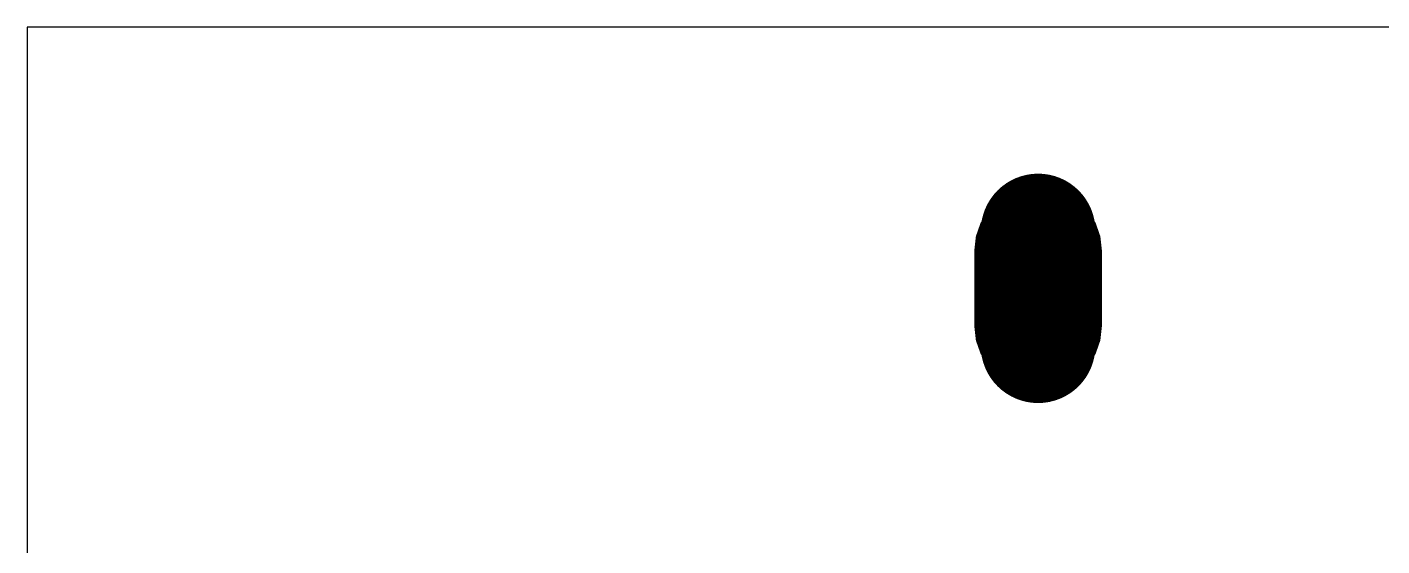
# Model space of a CAD drawing. Extents: x 71.1 to 96.5, y 45.7 to 74.6.
# Drawn here: x 71.12 to 81.84, y 70.49 to 74.6 of the extents above; entities that cross this region are included whole.
import ezdxf

# ---------------------------------------------------------------- set-up
doc = ezdxf.new("R2010")
doc.units = 0
for name, color, linetype in [('16', 132, 'CONTINUOUS'), ('17', 110, 'CONTINUOUS'), ('20', 31, 'CONTINUOUS')]:
    doc.layers.add(name, color=color, linetype=linetype)

# ---------------------------------------------------------------- blocks, each defined once
blk = doc.blocks.new('LONGP100')
at = {"const_width": 1}
blk.add_lwpolyline([(-0.5, 0), (0.5, 0)], dxfattribs=at)
at = {"const_width": 0.5}
for points in [[(-0.5, 0.25, 1), (-0.5, -0.25)], [(0.5, -0.25, 1), (0.5, 0.25)]]:
    blk.add_lwpolyline(points, format="xyb", dxfattribs=at)

msp = doc.modelspace()

# ---------------------------------------------------------------- linework, layer by layer
at = {"layer": '16', "const_width": 0.01}
for points in [[(78.9041, 73.2825), (78.8093, 73.2229)], [(78.8205, 73.23), (79.4215, 73.23)], [(78.8364, 73.24), (79.4056, 73.24)], [(78.8524, 73.25), (79.3896, 73.25)], [(78.8683, 73.26), (79.3737, 73.26)], [(78.8842, 73.27), (79.3578, 73.27)], [(78.9001, 73.28), (79.3419, 73.28)], [(79.0097, 73.3195), (78.9041, 73.2825)], [(78.9255, 73.29), (79.3165, 73.29)], [(78.9541, 73.3), (79.2879, 73.3)], [(78.9827, 73.31), (79.2593, 73.31)], [(79.121, 73.332), (79.0097, 73.3195)], [(79.0145, 73.32), (79.2275, 73.32)], [(79.1033, 73.33), (79.1388, 73.33)], [(79.2323, 73.3195), (79.121, 73.332)], [(79.3379, 73.2825), (79.2323, 73.3195)], [(79.4327, 73.2229), (79.3379, 73.2825)], [(78.7301, 73.1437), (78.6705, 73.0489)], [(78.7152, 73.12), (79.5268, 73.12)], [(78.7215, 73.13), (79.5206, 73.13)], [(78.7277, 73.14), (79.5143, 73.14)], [(78.8093, 73.2229), (78.7301, 73.1437)], [(78.7363, 73.15), (79.5057, 73.15)], [(78.7463, 73.16), (79.4957, 73.16)], [(78.7563, 73.17), (79.4857, 73.17)], [(78.7663, 73.18), (79.4757, 73.18)], [(78.7763, 73.19), (79.4657, 73.19)], [(78.7863, 73.2), (79.4557, 73.2)], [(78.7963, 73.21), (79.4457, 73.21)], [(78.8063, 73.22), (79.4357, 73.22)], [(79.5119, 73.1437), (79.4327, 73.2229)], [(79.5715, 73.0489), (79.5119, 73.1437)], [(78.6705, 73.0489), (78.6335, 72.9433)], [(78.6604, 73.02), (79.5816, 73.02)], [(78.6639, 73.03), (79.5781, 73.03)], [(78.6674, 73.04), (79.5746, 73.04)], [(78.6712, 73.05), (79.5708, 73.05)], [(78.6775, 73.06), (79.5645, 73.06)], [(78.6838, 73.07), (79.5583, 73.07)], [(78.69, 73.08), (79.552, 73.08)], [(78.6963, 73.09), (79.5457, 73.09)], [(78.7026, 73.1), (79.5394, 73.1)], [(78.7089, 73.11), (79.5331, 73.11)], [(79.6085, 72.9433), (79.5715, 73.0489)], [(78.6335, 72.9433), (78.621, 72.832)], [(78.6298, 72.91), (79.6122, 72.91)], [(78.6309, 72.92), (79.6111, 72.92)], [(78.632, 72.93), (79.61, 72.93)], [(78.6332, 72.94), (79.6088, 72.94)], [(78.6359, 72.95), (79.6061, 72.95)], [(78.6394, 72.96), (79.6026, 72.96)], [(78.6429, 72.97), (79.5991, 72.97)], [(78.6464, 72.98), (79.5956, 72.98)], [(78.6499, 72.99), (79.5921, 72.99)], [(78.6534, 73), (79.5886, 73)], [(78.6569, 73.01), (79.5851, 73.01)], [(79.621, 72.832), (79.6085, 72.9433)], [(78.621, 72.832), (78.621, 72.232)], [(78.621, 72.83), (79.621, 72.83)], [(78.621, 72.82), (79.621, 72.82)], [(78.621, 72.81), (79.621, 72.81)], [(78.621, 72.8), (79.621, 72.8)], [(78.6219, 72.84), (79.6201, 72.84)], [(78.623, 72.85), (79.619, 72.85)], [(78.6242, 72.86), (79.6178, 72.86)], [(78.6253, 72.87), (79.6167, 72.87)], [(78.6264, 72.88), (79.6156, 72.88)], [(78.6275, 72.89), (79.6145, 72.89)], [(78.6287, 72.9), (79.6133, 72.9)], [(79.621, 72.232), (79.621, 72.832)], [(78.621, 72.79), (79.621, 72.79)], [(78.621, 72.78), (79.621, 72.78)], [(78.621, 72.77), (79.621, 72.77)], [(78.621, 72.76), (79.621, 72.76)], [(78.621, 72.75), (79.621, 72.75)], [(78.621, 72.74), (79.621, 72.74)], [(78.621, 72.73), (79.621, 72.73)], [(78.621, 72.72), (79.621, 72.72)], [(78.621, 72.71), (79.621, 72.71)], [(78.621, 72.7), (79.621, 72.7)], [(78.621, 72.69), (79.621, 72.69)], [(78.621, 72.68), (79.621, 72.68)], [(78.621, 72.67), (79.621, 72.67)], [(78.621, 72.66), (79.621, 72.66)], [(78.621, 72.65), (79.621, 72.65)], [(78.621, 72.64), (79.621, 72.64)], [(78.621, 72.63), (79.621, 72.63)], [(78.621, 72.62), (79.621, 72.62)], [(78.621, 72.61), (79.621, 72.61)], [(78.621, 72.6), (79.621, 72.6)], [(78.621, 72.59), (79.621, 72.59)], [(78.621, 72.58), (79.621, 72.58)], [(78.621, 72.57), (79.621, 72.57)], [(78.621, 72.56), (79.621, 72.56)], [(78.621, 72.55), (79.621, 72.55)], [(78.621, 72.54), (79.621, 72.54)], [(78.621, 72.53), (79.621, 72.53)], [(78.621, 72.52), (79.621, 72.52)], [(78.621, 72.51), (79.621, 72.51)], [(78.621, 72.5), (79.621, 72.5)], [(78.621, 72.49), (79.621, 72.49)], [(78.621, 72.48), (79.621, 72.48)], [(78.621, 72.47), (79.621, 72.47)], [(78.621, 72.46), (79.621, 72.46)], [(78.621, 72.45), (79.621, 72.45)], [(78.621, 72.44), (79.621, 72.44)], [(78.621, 72.43), (79.621, 72.43)], [(78.621, 72.42), (79.621, 72.42)], [(78.621, 72.41), (79.621, 72.41)], [(78.621, 72.4), (79.621, 72.4)], [(78.621, 72.39), (79.621, 72.39)], [(78.621, 72.38), (79.621, 72.38)], [(78.621, 72.37), (79.621, 72.37)], [(78.621, 72.36), (79.621, 72.36)], [(78.621, 72.35), (79.621, 72.35)], [(78.621, 72.34), (79.621, 72.34)], [(78.621, 72.33), (79.621, 72.33)], [(78.621, 72.32), (79.621, 72.32)], [(78.621, 72.31), (79.621, 72.31)], [(78.621, 72.3), (79.621, 72.3)], [(78.621, 72.29), (79.621, 72.29)], [(78.621, 72.28), (79.621, 72.28)], [(78.621, 72.27), (79.621, 72.27)], [(78.621, 72.26), (79.621, 72.26)], [(78.621, 72.25), (79.621, 72.25)], [(78.621, 72.24), (79.621, 72.24)], [(78.621, 72.232), (78.6335, 72.1207)], [(78.6212, 72.23), (79.6208, 72.23)], [(78.6223, 72.22), (79.6196, 72.22)], [(78.6235, 72.21), (79.6185, 72.21)], [(78.6246, 72.2), (79.6174, 72.2)], [(78.6257, 72.19), (79.6163, 72.19)], [(78.6269, 72.18), (79.6151, 72.18)], [(78.628, 72.17), (79.614, 72.17)], [(78.6291, 72.16), (79.6129, 72.16)], [(79.6085, 72.1207), (79.621, 72.232)], [(78.6302, 72.15), (79.6118, 72.15)], [(78.6314, 72.14), (79.6106, 72.14)], [(78.6325, 72.13), (79.6095, 72.13)], [(78.6335, 72.1207), (78.6705, 72.0151)], [(78.6338, 72.12), (79.6082, 72.12)], [(78.6373, 72.11), (79.6047, 72.11)], [(78.6408, 72.1), (79.6012, 72.1)], [(78.6443, 72.09), (79.5977, 72.09)], [(78.6478, 72.08), (79.5942, 72.08)], [(78.6513, 72.07), (79.5907, 72.07)], [(78.6548, 72.06), (79.5872, 72.06)], [(78.6583, 72.05), (79.5837, 72.05)], [(79.5715, 72.0151), (79.6085, 72.1207)], [(78.6618, 72.04), (79.5802, 72.04)], [(78.6653, 72.03), (79.5767, 72.03)], [(78.6688, 72.02), (79.5732, 72.02)], [(78.6705, 72.0151), (78.7301, 71.9203)], [(78.6737, 72.01), (79.5683, 72.01)], [(78.68, 72), (79.562, 72)], [(78.6863, 71.99), (79.5557, 71.99)], [(78.6925, 71.98), (79.5495, 71.98)], [(78.6988, 71.97), (79.5432, 71.97)], [(78.7051, 71.96), (79.5369, 71.96)], [(78.7114, 71.95), (79.5306, 71.95)], [(78.7177, 71.94), (79.5243, 71.94)], [(79.5119, 71.9203), (79.5715, 72.0151)], [(78.724, 71.93), (79.518, 71.93)], [(78.7301, 71.9203), (78.8093, 71.8411)], [(78.7303, 71.92), (79.5117, 71.92)], [(78.7403, 71.91), (79.5017, 71.91)], [(78.7503, 71.9), (79.4917, 71.9)], [(78.7603, 71.89), (79.4817, 71.89)], [(78.7703, 71.88), (79.4717, 71.88)], [(78.7803, 71.87), (79.4617, 71.87)], [(78.7903, 71.86), (79.4517, 71.86)], [(78.8003, 71.85), (79.4417, 71.85)], [(78.8093, 71.8411), (78.9041, 71.7815)], [(78.811, 71.84), (79.431, 71.84)], [(79.3379, 71.7815), (79.4327, 71.8411)], [(79.4327, 71.8411), (79.5119, 71.9203)], [(78.8269, 71.83), (79.4151, 71.83)], [(78.8428, 71.82), (79.3992, 71.82)], [(78.8587, 71.81), (79.3833, 71.81)], [(78.8746, 71.8), (79.3674, 71.8)], [(78.8906, 71.79), (79.3514, 71.79)], [(78.9041, 71.7815), (79.0097, 71.7445)], [(78.9084, 71.78), (79.3336, 71.78)], [(78.937, 71.77), (79.305, 71.77)], [(78.9655, 71.76), (79.2764, 71.76)], [(78.9941, 71.75), (79.2479, 71.75)], [(79.0097, 71.7445), (79.121, 71.732)], [(79.05, 71.74), (79.192, 71.74)], [(79.121, 71.732), (79.2323, 71.7445)], [(79.2323, 71.7445), (79.3379, 71.7815)]]:
    msp.add_lwpolyline(points, dxfattribs=at)
at = {"layer": '16', "const_width": 0.005}
for points in [[(78.8205, 73.2325, 1), (78.8205, 73.2275)], [(78.8364, 73.2425, 1), (78.8364, 73.2375)], [(78.8524, 73.2525, 1), (78.8524, 73.2475)], [(78.8683, 73.2625, 1), (78.8683, 73.2575)], [(78.8842, 73.2725, 1), (78.8842, 73.2675)], [(78.9001, 73.2825, 1), (78.9001, 73.2775)], [(78.9032, 73.2848, 1), (78.9049, 73.2801)], [(78.9054, 73.2804, 1), (78.9027, 73.2846)], [(78.9255, 73.2925, 1), (78.9255, 73.2875)], [(78.9541, 73.3025, 1), (78.9541, 73.2975)], [(78.9827, 73.3125, 1), (78.9827, 73.3075)], [(79.0095, 73.3219, 1), (79.01, 73.317)], [(79.0106, 73.3171, 1), (79.0089, 73.3218)], [(79.0145, 73.3225, 1), (79.0145, 73.3175)], [(79.1033, 73.3325, 1), (79.1033, 73.3275)], [(79.1213, 73.3345, 1), (79.1207, 73.3295)], [(79.1213, 73.3295, 1), (79.1207, 73.3345)], [(79.1388, 73.3275, 1), (79.1388, 73.3325)], [(79.2275, 73.3175, 1), (79.2275, 73.3225)], [(79.2331, 73.3218, 1), (79.2314, 73.3171)], [(79.232, 73.317, 1), (79.2325, 73.3219)], [(79.2593, 73.3075, 1), (79.2593, 73.3125)], [(79.2879, 73.2975, 1), (79.2879, 73.3025)], [(79.3165, 73.2875, 1), (79.3165, 73.2925)], [(79.3393, 73.2846, 1), (79.3366, 73.2804)], [(79.3371, 73.2801, 1), (79.3388, 73.2848)], [(79.3419, 73.2775, 1), (79.3419, 73.2825)], [(79.3578, 73.2675, 1), (79.3578, 73.2725)], [(79.3737, 73.2575, 1), (79.3737, 73.2625)], [(79.3896, 73.2475, 1), (79.3896, 73.2525)], [(79.4056, 73.2375, 1), (79.4056, 73.2425)], [(79.4215, 73.2275, 1), (79.4215, 73.2325)], [(78.7152, 73.1225, 1), (78.7152, 73.1175)], [(78.7215, 73.1325, 1), (78.7215, 73.1275)], [(78.7277, 73.1425, 1), (78.7277, 73.1375)], [(78.7283, 73.1455, 1), (78.7319, 73.142)], [(78.7322, 73.1424, 1), (78.728, 73.1451)], [(78.7363, 73.1525, 1), (78.7363, 73.1475)], [(78.7463, 73.1625, 1), (78.7463, 73.1575)], [(78.7563, 73.1725, 1), (78.7563, 73.1675)], [(78.7663, 73.1825, 1), (78.7663, 73.1775)], [(78.7763, 73.1925, 1), (78.7763, 73.1875)], [(78.7863, 73.2025, 1), (78.7863, 73.1975)], [(78.7963, 73.2125, 1), (78.7963, 73.2075)], [(78.8063, 73.2225, 1), (78.8063, 73.2175)], [(78.8079, 73.225, 1), (78.8106, 73.2208)], [(78.811, 73.2211, 1), (78.8075, 73.2247)], [(79.4345, 73.2247, 1), (79.431, 73.2211)], [(79.4314, 73.2208, 1), (79.4341, 73.225)], [(79.4357, 73.2175, 1), (79.4357, 73.2225)], [(79.4457, 73.2075, 1), (79.4457, 73.2125)], [(79.4557, 73.1975, 1), (79.4557, 73.2025)], [(79.4657, 73.1875, 1), (79.4657, 73.1925)], [(79.4757, 73.1775, 1), (79.4757, 73.1825)], [(79.4857, 73.1675, 1), (79.4857, 73.1725)], [(79.4957, 73.1575, 1), (79.4957, 73.1625)], [(79.5057, 73.1475, 1), (79.5057, 73.1525)], [(79.514, 73.1451, 1), (79.5098, 73.1424)], [(79.5101, 73.142, 1), (79.5137, 73.1455)], [(79.5143, 73.1375, 1), (79.5143, 73.1425)], [(79.5206, 73.1275, 1), (79.5206, 73.1325)], [(79.5268, 73.1175, 1), (79.5268, 73.1225)], [(78.6604, 73.0225, 1), (78.6604, 73.0175)], [(78.6639, 73.0325, 1), (78.6639, 73.0275)], [(78.6674, 73.0425, 1), (78.6674, 73.0375)], [(78.6684, 73.0503, 1), (78.6726, 73.0476)], [(78.6729, 73.0481, 1), (78.6682, 73.0498)], [(78.6712, 73.0525, 1), (78.6712, 73.0475)], [(78.6775, 73.0625, 1), (78.6775, 73.0575)], [(78.6838, 73.0725, 1), (78.6838, 73.0675)], [(78.69, 73.0825, 1), (78.69, 73.0775)], [(78.6963, 73.0925, 1), (78.6963, 73.0875)], [(78.7026, 73.1025, 1), (78.7026, 73.0975)], [(78.7089, 73.1125, 1), (78.7089, 73.1075)], [(79.5331, 73.1075, 1), (79.5331, 73.1125)], [(79.5394, 73.0975, 1), (79.5394, 73.1025)], [(79.5457, 73.0875, 1), (79.5457, 73.0925)], [(79.552, 73.0775, 1), (79.552, 73.0825)], [(79.5583, 73.0675, 1), (79.5583, 73.0725)], [(79.5645, 73.0575, 1), (79.5645, 73.0625)], [(79.5738, 73.0498, 1), (79.5691, 73.0481)], [(79.5694, 73.0476, 1), (79.5736, 73.0503)], [(79.5708, 73.0475, 1), (79.5708, 73.0525)], [(79.5746, 73.0375, 1), (79.5746, 73.0425)], [(79.5781, 73.0275, 1), (79.5781, 73.0325)], [(79.5816, 73.0175, 1), (79.5816, 73.0225)], [(78.6298, 72.9125, 1), (78.6298, 72.9075)], [(78.6309, 72.9225, 1), (78.6309, 72.9175)], [(78.632, 72.9325, 1), (78.632, 72.9275)], [(78.6332, 72.9425, 1), (78.6332, 72.9375)], [(78.636, 72.943, 1), (78.6311, 72.9435)], [(78.6312, 72.9441, 1), (78.6359, 72.9424)], [(78.6359, 72.9525, 1), (78.6359, 72.9475)], [(78.6394, 72.9625, 1), (78.6394, 72.9575)], [(78.6429, 72.9725, 1), (78.6429, 72.9675)], [(78.6464, 72.9825, 1), (78.6464, 72.9775)], [(78.6499, 72.9925, 1), (78.6499, 72.9875)], [(78.6534, 73.0025, 1), (78.6534, 72.9975)], [(78.6569, 73.0125, 1), (78.6569, 73.0075)], [(79.5851, 73.0075, 1), (79.5851, 73.0125)], [(79.5886, 72.9975, 1), (79.5886, 73.0025)], [(79.5921, 72.9875, 1), (79.5921, 72.9925)], [(79.5956, 72.9775, 1), (79.5956, 72.9825)], [(79.5991, 72.9675, 1), (79.5991, 72.9725)], [(79.6026, 72.9575, 1), (79.6026, 72.9625)], [(79.6109, 72.9435, 1), (79.606, 72.943)], [(79.6061, 72.9475, 1), (79.6061, 72.9525)], [(79.6061, 72.9424, 1), (79.6108, 72.9441)], [(79.6088, 72.9375, 1), (79.6088, 72.9425)], [(79.61, 72.9275, 1), (79.61, 72.9325)], [(79.6111, 72.9175, 1), (79.6111, 72.9225)], [(79.6122, 72.9075, 1), (79.6122, 72.9125)], [(78.6235, 72.832, 1), (78.6185, 72.832)], [(78.621, 72.8325, 1), (78.621, 72.8275)], [(78.6185, 72.8323, 1), (78.6235, 72.8317)], [(78.621, 72.8225, 1), (78.621, 72.8175)], [(78.621, 72.8125, 1), (78.621, 72.8075)], [(78.621, 72.8025, 1), (78.621, 72.7975)], [(78.6219, 72.8425, 1), (78.6219, 72.8375)], [(78.623, 72.8525, 1), (78.623, 72.8475)], [(78.6242, 72.8625, 1), (78.6242, 72.8575)], [(78.6253, 72.8725, 1), (78.6253, 72.8675)], [(78.6264, 72.8825, 1), (78.6264, 72.8775)], [(78.6275, 72.8925, 1), (78.6275, 72.8875)], [(78.6287, 72.9025, 1), (78.6287, 72.8975)], [(79.6133, 72.8975, 1), (79.6133, 72.9025)], [(79.6145, 72.8875, 1), (79.6145, 72.8925)], [(79.6156, 72.8775, 1), (79.6156, 72.8825)], [(79.6167, 72.8675, 1), (79.6167, 72.8725)], [(79.6178, 72.8575, 1), (79.6178, 72.8625)], [(79.6235, 72.832, 1), (79.6185, 72.832)], [(79.6185, 72.8317, 1), (79.6235, 72.8323)], [(79.619, 72.8475, 1), (79.619, 72.8525)], [(79.6201, 72.8375, 1), (79.6201, 72.8425)], [(79.621, 72.8275, 1), (79.621, 72.8325)], [(79.621, 72.8175, 1), (79.621, 72.8225)], [(79.621, 72.8075, 1), (79.621, 72.8125)], [(79.621, 72.7975, 1), (79.621, 72.8025)], [(78.621, 72.7925, 1), (78.621, 72.7875)], [(78.621, 72.7825, 1), (78.621, 72.7775)], [(78.621, 72.7725, 1), (78.621, 72.7675)], [(78.621, 72.7625, 1), (78.621, 72.7575)], [(78.621, 72.7525, 1), (78.621, 72.7475)], [(78.621, 72.7425, 1), (78.621, 72.7375)], [(78.621, 72.7325, 1), (78.621, 72.7275)], [(78.621, 72.7225, 1), (78.621, 72.7175)], [(78.621, 72.7125, 1), (78.621, 72.7075)], [(78.621, 72.7025, 1), (78.621, 72.6975)], [(78.621, 72.6925, 1), (78.621, 72.6875)], [(79.621, 72.7875, 1), (79.621, 72.7925)], [(79.621, 72.7775, 1), (79.621, 72.7825)], [(79.621, 72.7675, 1), (79.621, 72.7725)], [(79.621, 72.7575, 1), (79.621, 72.7625)], [(79.621, 72.7475, 1), (79.621, 72.7525)], [(79.621, 72.7375, 1), (79.621, 72.7425)], [(79.621, 72.7275, 1), (79.621, 72.7325)], [(79.621, 72.7175, 1), (79.621, 72.7225)], [(79.621, 72.7075, 1), (79.621, 72.7125)], [(79.621, 72.6975, 1), (79.621, 72.7025)], [(79.621, 72.6875, 1), (79.621, 72.6925)], [(78.621, 72.6825, 1), (78.621, 72.6775)], [(78.621, 72.6725, 1), (78.621, 72.6675)], [(78.621, 72.6625, 1), (78.621, 72.6575)], [(78.621, 72.6525, 1), (78.621, 72.6475)], [(78.621, 72.6425, 1), (78.621, 72.6375)], [(78.621, 72.6325, 1), (78.621, 72.6275)], [(78.621, 72.6225, 1), (78.621, 72.6175)], [(78.621, 72.6125, 1), (78.621, 72.6075)], [(78.621, 72.6025, 1), (78.621, 72.5975)], [(78.621, 72.5925, 1), (78.621, 72.5875)], [(79.621, 72.6775, 1), (79.621, 72.6825)], [(79.621, 72.6675, 1), (79.621, 72.6725)], [(79.621, 72.6575, 1), (79.621, 72.6625)], [(79.621, 72.6475, 1), (79.621, 72.6525)], [(79.621, 72.6375, 1), (79.621, 72.6425)], [(79.621, 72.6275, 1), (79.621, 72.6325)], [(79.621, 72.6175, 1), (79.621, 72.6225)], [(79.621, 72.6075, 1), (79.621, 72.6125)], [(79.621, 72.5975, 1), (79.621, 72.6025)], [(79.621, 72.5875, 1), (79.621, 72.5925)], [(78.621, 72.5825, 1), (78.621, 72.5775)], [(78.621, 72.5725, 1), (78.621, 72.5675)], [(78.621, 72.5625, 1), (78.621, 72.5575)], [(78.621, 72.5525, 1), (78.621, 72.5475)], [(78.621, 72.5425, 1), (78.621, 72.5375)], [(78.621, 72.5325, 1), (78.621, 72.5275)], [(78.621, 72.5225, 1), (78.621, 72.5175)], [(78.621, 72.5125, 1), (78.621, 72.5075)], [(78.621, 72.5025, 1), (78.621, 72.4975)], [(78.621, 72.4925, 1), (78.621, 72.4875)], [(78.621, 72.4825, 1), (78.621, 72.4775)], [(79.621, 72.5775, 1), (79.621, 72.5825)], [(79.621, 72.5675, 1), (79.621, 72.5725)], [(79.621, 72.5575, 1), (79.621, 72.5625)], [(79.621, 72.5475, 1), (79.621, 72.5525)], [(79.621, 72.5375, 1), (79.621, 72.5425)], [(79.621, 72.5275, 1), (79.621, 72.5325)], [(79.621, 72.5175, 1), (79.621, 72.5225)], [(79.621, 72.5075, 1), (79.621, 72.5125)], [(79.621, 72.4975, 1), (79.621, 72.5025)], [(79.621, 72.4875, 1), (79.621, 72.4925)], [(79.621, 72.4775, 1), (79.621, 72.4825)], [(78.621, 72.4725, 1), (78.621, 72.4675)], [(78.621, 72.4625, 1), (78.621, 72.4575)], [(78.621, 72.4525, 1), (78.621, 72.4475)], [(78.621, 72.4425, 1), (78.621, 72.4375)], [(78.621, 72.4325, 1), (78.621, 72.4275)], [(78.621, 72.4225, 1), (78.621, 72.4175)], [(78.621, 72.4125, 1), (78.621, 72.4075)], [(78.621, 72.4025, 1), (78.621, 72.3975)], [(78.621, 72.3925, 1), (78.621, 72.3875)], [(78.621, 72.3825, 1), (78.621, 72.3775)], [(78.621, 72.3725, 1), (78.621, 72.3675)], [(79.621, 72.4675, 1), (79.621, 72.4725)], [(79.621, 72.4575, 1), (79.621, 72.4625)], [(79.621, 72.4475, 1), (79.621, 72.4525)], [(79.621, 72.4375, 1), (79.621, 72.4425)], [(79.621, 72.4275, 1), (79.621, 72.4325)], [(79.621, 72.4175, 1), (79.621, 72.4225)], [(79.621, 72.4075, 1), (79.621, 72.4125)], [(79.621, 72.3975, 1), (79.621, 72.4025)], [(79.621, 72.3875, 1), (79.621, 72.3925)], [(79.621, 72.3775, 1), (79.621, 72.3825)], [(79.621, 72.3675, 1), (79.621, 72.3725)], [(78.621, 72.3625, 1), (78.621, 72.3575)], [(78.621, 72.3525, 1), (78.621, 72.3475)], [(78.621, 72.3425, 1), (78.621, 72.3375)], [(78.621, 72.3325, 1), (78.621, 72.3275)], [(78.621, 72.3225, 1), (78.621, 72.3175)], [(78.621, 72.3125, 1), (78.621, 72.3075)], [(78.621, 72.3025, 1), (78.621, 72.2975)], [(78.621, 72.2925, 1), (78.621, 72.2875)], [(78.621, 72.2825, 1), (78.621, 72.2775)], [(78.621, 72.2725, 1), (78.621, 72.2675)], [(78.621, 72.2625, 1), (78.621, 72.2575)], [(79.621, 72.3575, 1), (79.621, 72.3625)], [(79.621, 72.3475, 1), (79.621, 72.3525)], [(79.621, 72.3375, 1), (79.621, 72.3425)], [(79.621, 72.3275, 1), (79.621, 72.3325)], [(79.621, 72.3175, 1), (79.621, 72.3225)], [(79.621, 72.3075, 1), (79.621, 72.3125)], [(79.621, 72.2975, 1), (79.621, 72.3025)], [(79.621, 72.2875, 1), (79.621, 72.2925)], [(79.621, 72.2775, 1), (79.621, 72.2825)], [(79.621, 72.2675, 1), (79.621, 72.2725)], [(79.621, 72.2575, 1), (79.621, 72.2625)], [(78.621, 72.2525, 1), (78.621, 72.2475)], [(78.621, 72.2425, 1), (78.621, 72.2375)], [(78.6235, 72.2323, 1), (78.6185, 72.2317)], [(78.6185, 72.232, 1), (78.6235, 72.232)], [(78.6212, 72.2325, 1), (78.6212, 72.2275)], [(78.6223, 72.2225, 1), (78.6223, 72.2175)], [(78.6235, 72.2125, 1), (78.6235, 72.2075)], [(78.6246, 72.2025, 1), (78.6246, 72.1975)], [(78.6257, 72.1925, 1), (78.6257, 72.1875)], [(78.6269, 72.1825, 1), (78.6269, 72.1775)], [(78.628, 72.1725, 1), (78.628, 72.1675)], [(78.6291, 72.1625, 1), (78.6291, 72.1575)], [(79.6129, 72.1575, 1), (79.6129, 72.1625)], [(79.614, 72.1675, 1), (79.614, 72.1725)], [(79.6151, 72.1775, 1), (79.6151, 72.1825)], [(79.6163, 72.1875, 1), (79.6163, 72.1925)], [(79.6174, 72.1975, 1), (79.6174, 72.2025)], [(79.6235, 72.2317, 1), (79.6185, 72.2323)], [(79.6185, 72.232, 1), (79.6235, 72.232)], [(79.6185, 72.2075, 1), (79.6185, 72.2125)], [(79.6196, 72.2175, 1), (79.6196, 72.2225)], [(79.6208, 72.2275, 1), (79.6208, 72.2325)], [(79.621, 72.2475, 1), (79.621, 72.2525)], [(79.621, 72.2375, 1), (79.621, 72.2425)], [(78.6302, 72.1525, 1), (78.6302, 72.1475)], [(78.6314, 72.1425, 1), (78.6314, 72.1375)], [(78.6325, 72.1325, 1), (78.6325, 72.1275)], [(78.6359, 72.1216, 1), (78.6312, 72.1199)], [(78.6311, 72.1205, 1), (78.636, 72.121)], [(78.6338, 72.1225, 1), (78.6338, 72.1175)], [(78.6373, 72.1125, 1), (78.6373, 72.1075)], [(78.6408, 72.1025, 1), (78.6408, 72.0975)], [(78.6443, 72.0925, 1), (78.6443, 72.0875)], [(78.6478, 72.0825, 1), (78.6478, 72.0775)], [(78.6513, 72.0725, 1), (78.6513, 72.0675)], [(78.6548, 72.0625, 1), (78.6548, 72.0575)], [(78.6583, 72.0525, 1), (78.6583, 72.0475)], [(79.5837, 72.0475, 1), (79.5837, 72.0525)], [(79.5872, 72.0575, 1), (79.5872, 72.0625)], [(79.5907, 72.0675, 1), (79.5907, 72.0725)], [(79.5942, 72.0775, 1), (79.5942, 72.0825)], [(79.5977, 72.0875, 1), (79.5977, 72.0925)], [(79.6012, 72.0975, 1), (79.6012, 72.1025)], [(79.6047, 72.1075, 1), (79.6047, 72.1125)], [(79.606, 72.121, 1), (79.6109, 72.1205)], [(79.6108, 72.1199, 1), (79.6061, 72.1216)], [(79.6082, 72.1175, 1), (79.6082, 72.1225)], [(79.6095, 72.1275, 1), (79.6095, 72.1325)], [(79.6106, 72.1375, 1), (79.6106, 72.1425)], [(79.6118, 72.1475, 1), (79.6118, 72.1525)], [(78.6618, 72.0425, 1), (78.6618, 72.0375)], [(78.6653, 72.0325, 1), (78.6653, 72.0275)], [(78.6688, 72.0225, 1), (78.6688, 72.0175)], [(78.6726, 72.0164, 1), (78.6684, 72.0137)], [(78.6682, 72.0142, 1), (78.6729, 72.0159)], [(78.6737, 72.0125, 1), (78.6737, 72.0075)], [(78.68, 72.0025, 1), (78.68, 71.9975)], [(78.6863, 71.9925, 1), (78.6863, 71.9875)], [(78.6925, 71.9825, 1), (78.6925, 71.9775)], [(78.6988, 71.9725, 1), (78.6988, 71.9675)], [(78.7051, 71.9625, 1), (78.7051, 71.9575)], [(78.7114, 71.9525, 1), (78.7114, 71.9475)], [(78.7177, 71.9425, 1), (78.7177, 71.9375)], [(79.5243, 71.9375, 1), (79.5243, 71.9425)], [(79.5306, 71.9475, 1), (79.5306, 71.9525)], [(79.5369, 71.9575, 1), (79.5369, 71.9625)], [(79.5432, 71.9675, 1), (79.5432, 71.9725)], [(79.5495, 71.9775, 1), (79.5495, 71.9825)], [(79.5557, 71.9875, 1), (79.5557, 71.9925)], [(79.562, 71.9975, 1), (79.562, 72.0025)], [(79.5683, 72.0075, 1), (79.5683, 72.0125)], [(79.5691, 72.0159, 1), (79.5738, 72.0142)], [(79.5736, 72.0137, 1), (79.5694, 72.0164)], [(79.5732, 72.0175, 1), (79.5732, 72.0225)], [(79.5767, 72.0275, 1), (79.5767, 72.0325)], [(79.5802, 72.0375, 1), (79.5802, 72.0425)], [(78.724, 71.9325, 1), (78.724, 71.9275)], [(78.7319, 71.922, 1), (78.7283, 71.9185)], [(78.7303, 71.9225, 1), (78.7303, 71.9175)], [(78.728, 71.9189, 1), (78.7322, 71.9216)], [(78.7403, 71.9125, 1), (78.7403, 71.9075)], [(78.7503, 71.9025, 1), (78.7503, 71.8975)], [(78.7603, 71.8925, 1), (78.7603, 71.8875)], [(78.7703, 71.8825, 1), (78.7703, 71.8775)], [(78.7803, 71.8725, 1), (78.7803, 71.8675)], [(78.7903, 71.8625, 1), (78.7903, 71.8575)], [(78.8003, 71.8525, 1), (78.8003, 71.8475)], [(78.8106, 71.8432, 1), (78.8079, 71.839)], [(78.8075, 71.8393, 1), (78.811, 71.8429)], [(78.811, 71.8425, 1), (78.811, 71.8375)], [(79.431, 71.8429, 1), (79.4345, 71.8393)], [(79.431, 71.8375, 1), (79.431, 71.8425)], [(79.4341, 71.839, 1), (79.4314, 71.8432)], [(79.4417, 71.8475, 1), (79.4417, 71.8525)], [(79.4517, 71.8575, 1), (79.4517, 71.8625)], [(79.4617, 71.8675, 1), (79.4617, 71.8725)], [(79.4717, 71.8775, 1), (79.4717, 71.8825)], [(79.4817, 71.8875, 1), (79.4817, 71.8925)], [(79.4917, 71.8975, 1), (79.4917, 71.9025)], [(79.5017, 71.9075, 1), (79.5017, 71.9125)], [(79.5098, 71.9216, 1), (79.514, 71.9189)], [(79.5137, 71.9185, 1), (79.5101, 71.922)], [(79.5117, 71.9175, 1), (79.5117, 71.9225)], [(79.518, 71.9275, 1), (79.518, 71.9325)], [(78.8269, 71.8325, 1), (78.8269, 71.8275)], [(78.8428, 71.8225, 1), (78.8428, 71.8175)], [(78.8587, 71.8125, 1), (78.8587, 71.8075)], [(78.8746, 71.8025, 1), (78.8746, 71.7975)], [(78.8906, 71.7925, 1), (78.8906, 71.7875)], [(78.9049, 71.7839, 1), (78.9032, 71.7792)], [(78.9027, 71.7794, 1), (78.9054, 71.7836)], [(78.9084, 71.7825, 1), (78.9084, 71.7775)], [(78.937, 71.7725, 1), (78.937, 71.7675)], [(78.9655, 71.7625, 1), (78.9655, 71.7575)], [(78.9941, 71.7525, 1), (78.9941, 71.7475)], [(79.01, 71.747, 1), (79.0095, 71.7421)], [(79.0089, 71.7422, 1), (79.0106, 71.7469)], [(79.05, 71.7425, 1), (79.05, 71.7375)], [(79.1207, 71.7345, 1), (79.1213, 71.7295)], [(79.1207, 71.7295, 1), (79.1213, 71.7345)], [(79.192, 71.7375, 1), (79.192, 71.7425)], [(79.2314, 71.7469, 1), (79.2331, 71.7422)], [(79.2325, 71.7421, 1), (79.232, 71.747)], [(79.2479, 71.7475, 1), (79.2479, 71.7525)], [(79.2764, 71.7575, 1), (79.2764, 71.7625)], [(79.305, 71.7675, 1), (79.305, 71.7725)], [(79.3336, 71.7775, 1), (79.3336, 71.7825)], [(79.3366, 71.7836, 1), (79.3393, 71.7794)], [(79.3388, 71.7792, 1), (79.3371, 71.7839)], [(79.3514, 71.7875, 1), (79.3514, 71.7925)], [(79.3674, 71.7975, 1), (79.3674, 71.8025)], [(79.3833, 71.8075, 1), (79.3833, 71.8125)], [(79.3992, 71.8175, 1), (79.3992, 71.8225)], [(79.4151, 71.8275, 1), (79.4151, 71.8325)]]:
    msp.add_lwpolyline(points, format="xyb", dxfattribs=at)
at = {"layer": '20'}
for p, q in [((96.5, 74.6), (71.12, 74.6)), ((71.12, 74.6), (71.12, 45.72))]:
    msp.add_line(p, q, dxfattribs=at)

# ---------------------------------------------------------------- block references
at = {"layer": '17', "xscale": 0.908, "yscale": 0.908, "rotation": 270}
msp.add_blockref('LONGP100', (79.121, 72.532), dxfattribs=at)

doc.saveas('drawing.dxf')
